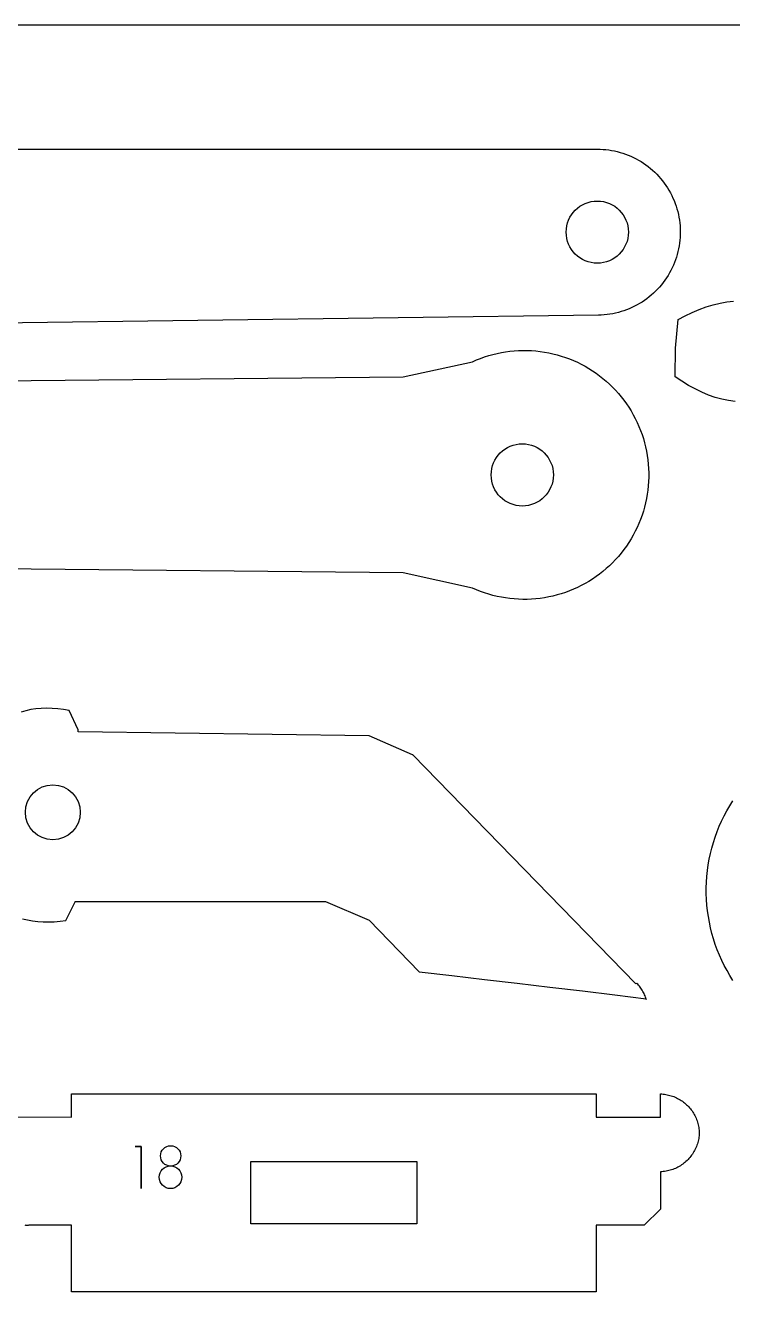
# Model space of a CAD drawing. Extents: x -24 to 6, y -20.7 to -0.7.
# Drawn here: x -12.36 to -8.95, y -6.82 to -0.71 of the extents above; entities that cross this region are included whole.
import ezdxf

# ---------------------------------------------------------------- set-up
doc = ezdxf.new("R2010")
doc.units = 0
doc.layers.add('LAYER_1', color=7, linetype='CONTINUOUS')

msp = doc.modelspace()

# ---------------------------------------------------------------- linework, layer by layer
at = {"layer": 'LAYER_1', "color": 250}
for p, q in [((6.0368, -0.7149), (-23.9632, -0.7149)), ((-16.9801, -1.3117), (-9.6056, -1.3117)), ((-9.6056, -1.3117), (-9.5917, -1.3119)), ((-9.5917, -1.3119), (-9.5778, -1.3127)), ((-9.5778, -1.3127), (-9.5639, -1.3139)), ((-9.5639, -1.3139), (-9.5501, -1.3156)), ((-9.5501, -1.3156), (-9.5364, -1.3177)), ((-9.5364, -1.3177), (-9.5228, -1.3204)), ((-9.5228, -1.3204), (-9.5092, -1.3235)), ((-9.5092, -1.3235), (-9.4958, -1.3271)), ((-9.4958, -1.3271), (-9.4825, -1.3311)), ((-9.4825, -1.3311), (-9.4693, -1.3356)), ((-9.4693, -1.3356), (-9.4563, -1.3406)), ((-9.4563, -1.3406), (-9.4435, -1.346)), ((-9.4435, -1.346), (-9.4309, -1.3518)), ((-9.4309, -1.3518), (-9.4185, -1.3581)), ((-9.4185, -1.3581), (-9.4063, -1.3648)), ((-9.4063, -1.3648), (-9.3944, -1.372)), ((-9.3944, -1.372), (-9.3827, -1.3795)), ((-9.3827, -1.3795), (-9.3713, -1.3875)), ((-9.3713, -1.3875), (-9.3602, -1.3958)), ((-9.3602, -1.3958), (-9.3494, -1.4045)), ((-9.3494, -1.4045), (-9.3388, -1.4136)), ((-9.3388, -1.4136), (-9.3286, -1.4231)), ((-9.3286, -1.4231), (-9.3188, -1.4329)), ((-9.3188, -1.4329), (-9.3093, -1.443)), ((-9.3093, -1.443), (-9.3001, -1.4535)), ((-9.3001, -1.4535), (-9.2913, -1.4642)), ((-9.2913, -1.4642), (-9.2829, -1.4753)), ((-9.2829, -1.4753), (-9.2749, -1.4867)), ((-9.2749, -1.4867), (-9.2673, -1.4983)), ((-9.2673, -1.4983), (-9.2601, -1.5102)), ((-9.2601, -1.5102), (-9.2533, -1.5223)), ((-9.2533, -1.5223), (-9.2469, -1.5347)), ((-9.2469, -1.5347), (-9.241, -1.5472)), ((-9.241, -1.5472), (-9.2355, -1.56)), ((-9.2355, -1.56), (-9.2304, -1.573)), ((-9.2304, -1.573), (-9.2258, -1.5861)), ((-9.2258, -1.5861), (-9.2217, -1.5994)), ((-9.2217, -1.5994), (-9.218, -1.6128)), ((-9.218, -1.6128), (-9.2148, -1.6263)), ((-9.2148, -1.6263), (-9.2121, -1.6399)), ((-9.2121, -1.6399), (-9.2098, -1.6536)), ((-9.2098, -1.6536), (-9.208, -1.6674)), ((-9.208, -1.6674), (-9.2067, -1.6813)), ((-9.2067, -1.6813), (-9.2059, -1.6952)), ((-9.2059, -1.6952), (-9.2056, -1.7091)), ((-9.2091, -1.7645), (-9.2112, -1.7783)), ((-9.2075, -1.7507), (-9.2091, -1.7645)), ((-9.2064, -1.7368), (-9.2075, -1.7507)), ((-9.2057, -1.723), (-9.2064, -1.7368)), ((-9.2056, -1.7091), (-9.2057, -1.723)), ((-9.2202, -1.819), (-9.2242, -1.8323)), ((-9.2167, -1.8055), (-9.2202, -1.819)), ((-9.2137, -1.7919), (-9.2167, -1.8055)), ((-9.2112, -1.7783), (-9.2137, -1.7919)), ((-9.2446, -1.884), (-9.2508, -1.8964)), ((-9.2388, -1.8713), (-9.2446, -1.884)), ((-9.2335, -1.8585), (-9.2388, -1.8713)), ((-9.2286, -1.8455), (-9.2335, -1.8585)), ((-9.2242, -1.8323), (-9.2286, -1.8455)), ((-9.2798, -1.9438), (-9.2881, -1.955)), ((-9.272, -1.9324), (-9.2798, -1.9438)), ((-9.2645, -1.9206), (-9.272, -1.9324)), ((-9.2574, -1.9086), (-9.2645, -1.9206)), ((-9.2508, -1.8964), (-9.2574, -1.9086)), ((-9.3349, -2.0062), (-9.3453, -2.0155)), ((-9.3249, -1.9966), (-9.3349, -2.0062)), ((-9.3151, -1.9867), (-9.3249, -1.9966)), ((-9.3058, -1.9765), (-9.3151, -1.9867)), ((-9.2967, -1.9659), (-9.3058, -1.9765)), ((-9.2881, -1.955), (-9.2967, -1.9659)), ((-9.4262, -2.0692), (-9.4387, -2.0752)), ((-9.4139, -2.0628), (-9.4262, -2.0692)), ((-9.4018, -2.0559), (-9.4139, -2.0628)), ((-9.39, -2.0486), (-9.4018, -2.0559)), ((-9.3784, -2.0409), (-9.39, -2.0486)), ((-9.3671, -2.0328), (-9.3784, -2.0409)), ((-9.3561, -2.0243), (-9.3671, -2.0328)), ((-9.3453, -2.0155), (-9.3561, -2.0243)), ((-9.1141, -2.0844), (-9.0805, -2.0722)), ((-9.0805, -2.0722), (-9.047, -2.062)), ((-9.047, -2.062), (-9.0137, -2.054)), ((-9.0137, -2.054), (-8.9809, -2.0482)), ((-8.9809, -2.0482), (-8.9485, -2.0449)), ((-9.6003, -2.1116), (-16.9742, -2.2086)), ((-9.5864, -2.1112), (-9.6003, -2.1116)), ((-9.5725, -2.1103), (-9.5864, -2.1112)), ((-9.5587, -2.1089), (-9.5725, -2.1103)), ((-9.5449, -2.1071), (-9.5587, -2.1089)), ((-9.5312, -2.1047), (-9.5449, -2.1071)), ((-9.5176, -2.1019), (-9.5312, -2.1047)), ((-9.5041, -2.0986), (-9.5176, -2.1019)), ((-9.4907, -2.0948), (-9.5041, -2.0986)), ((-9.4775, -2.0906), (-9.4907, -2.0948)), ((-9.4644, -2.0859), (-9.4775, -2.0906)), ((-9.4515, -2.0808), (-9.4644, -2.0859)), ((-9.4387, -2.0752), (-9.4515, -2.0808)), ((-9.2292, -2.2707), (-9.2155, -2.1327)), ((-9.2155, -2.1327), (-9.1817, -2.1147)), ((-9.1817, -2.1147), (-9.1479, -2.0986)), ((-9.1479, -2.0986), (-9.1141, -2.0844)), ((-10.1685, -2.3201), (-10.1489, -2.3131)), ((-10.1489, -2.3131), (-10.129, -2.3068)), ((-10.129, -2.3068), (-10.1089, -2.3012)), ((-10.1089, -2.3012), (-10.0886, -2.2963)), ((-10.0886, -2.2963), (-10.0682, -2.2921)), ((-10.0682, -2.2921), (-10.0476, -2.2886)), ((-10.0476, -2.2886), (-10.0269, -2.2858)), ((-10.0269, -2.2858), (-10.0061, -2.2837)), ((-10.0061, -2.2837), (-9.9853, -2.2824)), ((-9.9853, -2.2824), (-9.9645, -2.2818)), ((-9.9645, -2.2818), (-9.9436, -2.2819)), ((-9.9436, -2.2819), (-9.9227, -2.2827)), ((-9.9227, -2.2827), (-9.9019, -2.2843)), ((-9.9019, -2.2843), (-9.8812, -2.2866)), ((-9.8812, -2.2866), (-9.8605, -2.2896)), ((-9.8605, -2.2896), (-9.84, -2.2933)), ((-9.84, -2.2933), (-9.8196, -2.2978)), ((-9.8196, -2.2978), (-9.7994, -2.3029)), ((-9.7994, -2.3029), (-9.7793, -2.3088)), ((-9.7793, -2.3088), (-9.7595, -2.3153)), ((-9.7595, -2.3153), (-9.7399, -2.3225)), ((-9.2296, -2.4094), (-9.2292, -2.2707)), ((-10.5422, -2.4087), (-10.2071, -2.3362)), ((-10.2071, -2.3362), (-10.1879, -2.3278)), ((-10.1879, -2.3278), (-10.1685, -2.3201)), ((-9.7399, -2.3225), (-9.7206, -2.3304)), ((-9.7206, -2.3304), (-9.7016, -2.339)), ((-9.7016, -2.339), (-9.6829, -2.3482)), ((-9.6829, -2.3482), (-9.6645, -2.3581)), ((-9.6645, -2.3581), (-9.6464, -2.3686)), ((-9.6464, -2.3686), (-9.6288, -2.3797)), ((-9.6288, -2.3797), (-9.6115, -2.3914)), ((-17.9712, -2.4809), (-10.5422, -2.4087)), ((-9.6115, -2.3914), (-9.5947, -2.4038)), ((-9.5947, -2.4038), (-9.5783, -2.4167)), ((-9.5783, -2.4167), (-9.5623, -2.4301)), ((-9.5623, -2.4301), (-9.5468, -2.4441)), ((-9.1979, -2.4307), (-9.2296, -2.4094)), ((-9.1658, -2.4502), (-9.1979, -2.4307)), ((-9.5468, -2.4441), (-9.5319, -2.4587)), ((-9.5319, -2.4587), (-9.5174, -2.4737)), ((-9.5174, -2.4737), (-9.5035, -2.4893)), ((-9.5035, -2.4893), (-9.4901, -2.5053)), ((-9.1337, -2.4677), (-9.1658, -2.4502)), ((-9.1014, -2.4833), (-9.1337, -2.4677)), ((-9.0691, -2.4968), (-9.1014, -2.4833)), ((-9.0368, -2.5082), (-9.0691, -2.4968)), ((-9.4901, -2.5053), (-9.4773, -2.5218)), ((-9.4773, -2.5218), (-9.4651, -2.5387)), ((-9.4651, -2.5387), (-9.4534, -2.556)), ((-9.4534, -2.556), (-9.4424, -2.5737)), ((-9.0047, -2.5172), (-9.0368, -2.5082)), ((-8.9728, -2.5238), (-9.0047, -2.5172)), ((-8.9413, -2.5274), (-8.9728, -2.5238)), ((-9.4424, -2.5737), (-9.432, -2.5918)), ((-9.432, -2.5918), (-9.4223, -2.6103)), ((-9.4223, -2.6103), (-9.4131, -2.629)), ((-9.4131, -2.629), (-9.4047, -2.6481)), ((-9.4047, -2.6481), (-9.3969, -2.6675)), ((-9.3969, -2.6675), (-9.3898, -2.6871)), ((-9.3898, -2.6871), (-9.3833, -2.707)), ((-9.3833, -2.707), (-9.3776, -2.727)), ((-9.3776, -2.727), (-9.3726, -2.7473)), ((-9.3726, -2.7473), (-9.3683, -2.7677)), ((-9.3683, -2.7677), (-9.3647, -2.7883)), ((-9.3647, -2.7883), (-9.3618, -2.8089)), ((-9.3618, -2.8089), (-9.3596, -2.8297)), ((-9.3596, -2.8297), (-9.3581, -2.8505)), ((-9.3581, -2.8505), (-9.3574, -2.8714)), ((-9.3581, -2.9131), (-9.3596, -2.9339)), ((-9.3574, -2.8922), (-9.3581, -2.9131)), ((-9.3574, -2.8714), (-9.3574, -2.8922)), ((-9.3647, -2.9753), (-9.3683, -2.9959)), ((-9.3618, -2.9547), (-9.3647, -2.9753)), ((-9.3596, -2.9339), (-9.3618, -2.9547)), ((-9.3776, -3.0366), (-9.3834, -3.0566)), ((-9.3726, -3.0163), (-9.3776, -3.0366)), ((-9.3683, -2.9959), (-9.3726, -3.0163)), ((-9.3969, -3.0961), (-9.4047, -3.1155)), ((-9.3898, -3.0765), (-9.3969, -3.0961)), ((-9.3834, -3.0566), (-9.3898, -3.0765)), ((-9.4321, -3.1718), (-9.4425, -3.1899)), ((-9.4223, -3.1533), (-9.4321, -3.1718)), ((-9.4132, -3.1345), (-9.4223, -3.1533)), ((-9.4047, -3.1155), (-9.4132, -3.1345)), ((-9.4651, -3.2249), (-9.4774, -3.2418)), ((-9.4535, -3.2076), (-9.4651, -3.2249)), ((-9.4425, -3.1899), (-9.4535, -3.2076)), ((-10.5423, -3.3546), (-17.9713, -3.2809)), ((-9.5175, -3.2898), (-9.5319, -3.3049)), ((-9.5036, -3.2743), (-9.5175, -3.2898)), ((-9.4902, -3.2583), (-9.5036, -3.2743)), ((-9.4774, -3.2418), (-9.4902, -3.2583)), ((-10.2072, -3.4273), (-10.5423, -3.3546)), ((-9.5783, -3.3469), (-9.5947, -3.3598)), ((-9.5624, -3.3334), (-9.5783, -3.3469)), ((-9.5469, -3.3194), (-9.5624, -3.3334)), ((-9.5319, -3.3049), (-9.5469, -3.3194)), ((-9.6829, -3.4153), (-9.7017, -3.4246)), ((-9.6646, -3.4055), (-9.6829, -3.4153)), ((-9.6465, -3.395), (-9.6646, -3.4055)), ((-9.6289, -3.3839), (-9.6465, -3.395)), ((-9.6116, -3.3721), (-9.6289, -3.3839)), ((-9.5947, -3.3598), (-9.6116, -3.3721)), ((-10.188, -3.4356), (-10.2072, -3.4273)), ((-10.1686, -3.4433), (-10.188, -3.4356)), ((-10.149, -3.4503), (-10.1686, -3.4433)), ((-10.1291, -3.4566), (-10.149, -3.4503)), ((-10.109, -3.4623), (-10.1291, -3.4566)), ((-10.0887, -3.4672), (-10.109, -3.4623)), ((-10.0683, -3.4714), (-10.0887, -3.4672)), ((-10.0477, -3.4749), (-10.0683, -3.4714)), ((-10.027, -3.4777), (-10.0477, -3.4749)), ((-10.0062, -3.4798), (-10.027, -3.4777)), ((-9.8813, -3.4769), (-9.902, -3.4792)), ((-9.8606, -3.4739), (-9.8813, -3.4769)), ((-9.8401, -3.4702), (-9.8606, -3.4739)), ((-9.8197, -3.4658), (-9.8401, -3.4702)), ((-9.7995, -3.4606), (-9.8197, -3.4658)), ((-9.7794, -3.4548), (-9.7995, -3.4606)), ((-9.7596, -3.4482), (-9.7794, -3.4548)), ((-9.74, -3.441), (-9.7596, -3.4482)), ((-9.7207, -3.4331), (-9.74, -3.441)), ((-9.7017, -3.4246), (-9.7207, -3.4331)), ((-9.9854, -3.4811), (-10.0062, -3.4798)), ((-9.9645, -3.4817), (-9.9854, -3.4811)), ((-9.9437, -3.4816), (-9.9645, -3.4817)), ((-9.9228, -3.4808), (-9.9437, -3.4816)), ((-9.902, -3.4792), (-9.9228, -3.4808)), ((-12.3613, -4.0186), (-12.3838, -4.0259)), ((-12.3377, -4.0132), (-12.3613, -4.0186)), ((-12.3131, -4.0095), (-12.3377, -4.0132)), ((-12.2877, -4.0072), (-12.3131, -4.0095)), ((-12.2616, -4.0064), (-12.2877, -4.0072)), ((-12.235, -4.0069), (-12.2616, -4.0064)), ((-12.2077, -4.0089), (-12.235, -4.0069)), ((-12.18, -4.0122), (-12.2077, -4.0089)), ((-12.1518, -4.0168), (-12.18, -4.0122)), ((-12.1092, -4.111), (-12.1518, -4.0168)), ((-12.1092, -4.1207), (-12.1092, -4.111)), ((-10.7065, -4.1389), (-12.1092, -4.1207)), ((-10.496, -4.2306), (-10.7065, -4.1389)), ((-10.4957, -4.2308), (-10.496, -4.2306)), ((-9.4195, -5.3342), (-10.4957, -4.2308)), ((-8.9672, -4.4767), (-8.9526, -4.4532)), ((-8.994, -4.5253), (-8.981, -4.5008)), ((-8.981, -4.5008), (-8.9672, -4.4767)), ((-9.0277, -4.6013), (-9.0174, -4.5756)), ((-9.0174, -4.5756), (-9.0061, -4.5502)), ((-9.0061, -4.5502), (-8.994, -4.5253)), ((-9.0457, -4.6537), (-9.0371, -4.6274)), ((-9.0371, -4.6274), (-9.0277, -4.6013)), ((-9.0599, -4.7073), (-9.0533, -4.6804)), ((-9.0533, -4.6804), (-9.0457, -4.6537)), ((-9.0704, -4.7618), (-9.0657, -4.7344)), ((-9.0657, -4.7344), (-9.0599, -4.7073)), ((-9.079, -4.8445), (-9.0771, -4.8168)), ((-9.0771, -4.8168), (-9.0743, -4.7892)), ((-9.0743, -4.7892), (-9.0704, -4.7618)), ((-9.08, -4.8722), (-9.079, -4.8445)), ((-9.0799, -4.8999), (-9.08, -4.8722)), ((-12.1678, -5.0292), (-12.1222, -4.9364)), ((-12.1222, -4.9364), (-12.1222, -4.9377)), ((-12.1222, -4.9377), (-11.9763, -4.9377)), ((-11.9763, -4.9377), (-11.8303, -4.9377)), ((-11.8303, -4.9377), (-11.6844, -4.9377)), ((-11.6844, -4.9377), (-11.2085, -4.9377)), ((-11.2085, -4.9377), (-11.0626, -4.9377)), ((-11.0626, -4.9377), (-10.9167, -4.9377)), ((-10.9167, -4.9377), (-10.7056, -5.0282)), ((-9.0789, -4.9276), (-9.0799, -4.8999)), ((-9.077, -4.9553), (-9.0789, -4.9276)), ((-9.074, -4.9828), (-9.077, -4.9553)), ((-9.0702, -5.0103), (-9.074, -4.9828)), ((-12.3771, -5.0208), (-12.3536, -5.0269)), ((-12.3536, -5.0269), (-12.3292, -5.0315)), ((-12.3292, -5.0315), (-12.3039, -5.0345)), ((-12.3039, -5.0345), (-12.2778, -5.0362)), ((-12.2778, -5.0362), (-12.2511, -5.0364)), ((-12.2511, -5.0364), (-12.2239, -5.0354)), ((-12.2239, -5.0354), (-12.196, -5.0329)), ((-12.196, -5.0329), (-12.1678, -5.0292)), ((-10.7056, -5.0282), (-10.4639, -5.2761)), ((-9.0653, -5.0376), (-9.0702, -5.0103)), ((-9.0595, -5.0647), (-9.0653, -5.0376)), ((-9.0528, -5.0916), (-9.0595, -5.0647)), ((-9.0451, -5.1183), (-9.0528, -5.0916)), ((-9.0366, -5.1446), (-9.0451, -5.1183)), ((-9.027, -5.1707), (-9.0366, -5.1446)), ((-9.0166, -5.1964), (-9.027, -5.1707)), ((-9.0054, -5.2217), (-9.0166, -5.1964)), ((-8.9932, -5.2466), (-9.0054, -5.2217)), ((-8.9802, -5.2711), (-8.9932, -5.2466)), ((-10.4639, -5.2761), (-10.3066, -5.2946)), ((-10.3066, -5.2946), (-10.1493, -5.3131)), ((-8.9663, -5.2951), (-8.9802, -5.2711)), ((-8.9516, -5.3186), (-8.9663, -5.2951)), ((-10.1493, -5.3131), (-9.9921, -5.3316)), ((-9.9921, -5.3316), (-9.8348, -5.3501)), ((-9.8348, -5.3501), (-9.6776, -5.3686)), ((-9.6776, -5.3686), (-9.5203, -5.3871)), ((-9.4148, -5.3328), (-9.4195, -5.3342)), ((-9.4107, -5.3371), (-9.4148, -5.3328)), ((-9.4067, -5.3416), (-9.4107, -5.3371)), ((-9.4028, -5.3463), (-9.4067, -5.3416)), ((-9.3991, -5.351), (-9.4028, -5.3463)), ((-9.3955, -5.3559), (-9.3991, -5.351)), ((-9.3922, -5.3609), (-9.3955, -5.3559)), ((-9.389, -5.366), (-9.3922, -5.3609)), ((-9.3859, -5.3712), (-9.389, -5.366)), ((-9.5203, -5.3871), (-9.3699, -5.4074)), ((-9.3831, -5.3765), (-9.3859, -5.3712)), ((-9.3804, -5.3819), (-9.3831, -5.3765)), ((-9.3779, -5.3874), (-9.3804, -5.3819)), ((-9.3756, -5.393), (-9.3779, -5.3874)), ((-9.3735, -5.3986), (-9.3756, -5.393)), ((-9.3716, -5.4043), (-9.3735, -5.3986)), ((-9.3699, -5.4101), (-9.3716, -5.4043)), ((-9.3699, -5.4074), (-9.3699, -5.4101)), ((-12.1413, -5.9774), (-12.1413, -5.8647)), ((-12.1413, -5.8647), (-9.6113, -5.8647)), ((-9.6113, -5.8647), (-9.6113, -5.9774)), ((-9.3013, -5.9774), (-9.3012, -5.8653)), ((-9.3012, -5.8653), (-9.2946, -5.8656)), ((-9.2946, -5.8656), (-9.288, -5.8662)), ((-9.288, -5.8662), (-9.2814, -5.8669)), ((-9.2814, -5.8669), (-9.2748, -5.8679)), ((-9.2748, -5.8679), (-9.2683, -5.8692)), ((-9.2683, -5.8692), (-9.2618, -5.8706)), ((-9.2618, -5.8706), (-9.2554, -5.8723)), ((-9.2554, -5.8723), (-9.249, -5.8741)), ((-9.249, -5.8741), (-9.2427, -5.8762)), ((-9.2427, -5.8762), (-9.2364, -5.8785)), ((-9.2364, -5.8785), (-9.2303, -5.8811)), ((-9.2303, -5.8811), (-9.2242, -5.8838)), ((-9.2242, -5.8838), (-9.2183, -5.8868)), ((-9.2183, -5.8868), (-9.2124, -5.8899)), ((-9.2124, -5.8899), (-9.2067, -5.8933)), ((-9.2067, -5.8933), (-9.2011, -5.8968)), ((-9.2011, -5.8968), (-9.1956, -5.9005)), ((-9.1956, -5.9005), (-9.1902, -5.9045)), ((-9.1902, -5.9045), (-9.185, -5.9086)), ((-9.185, -5.9086), (-9.1799, -5.9128)), ((-9.1799, -5.9128), (-9.175, -5.9173)), ((-9.175, -5.9173), (-9.1702, -5.9219)), ((-12.4509, -5.9763), (-12.1413, -5.9774)), ((-9.6113, -5.9774), (-9.3013, -5.9774)), ((-9.1702, -5.9219), (-9.1656, -5.9267)), ((-9.1656, -5.9267), (-9.1611, -5.9316)), ((-9.1611, -5.9316), (-9.1568, -5.9367)), ((-9.1568, -5.9367), (-9.1527, -5.942)), ((-9.1527, -5.942), (-9.1488, -5.9473)), ((-9.1488, -5.9473), (-9.1451, -5.9528)), ((-9.1451, -5.9528), (-9.1416, -5.9585)), ((-9.1416, -5.9585), (-9.1382, -5.9642)), ((-9.1382, -5.9642), (-9.1351, -5.9701)), ((-9.1351, -5.9701), (-9.1321, -5.976)), ((-9.1321, -5.976), (-9.1294, -5.9821)), ((-9.1294, -5.9821), (-9.1269, -5.9882)), ((-9.1269, -5.9882), (-9.1246, -5.9945)), ((-9.1246, -5.9945), (-9.1225, -6.0008)), ((-9.1225, -6.0008), (-9.1206, -6.0071)), ((-9.1206, -6.0071), (-9.1189, -6.0136)), ((-9.1189, -6.0136), (-9.1175, -6.0201)), ((-9.1175, -6.0201), (-9.1163, -6.0266)), ((-9.1163, -6.0266), (-9.1153, -6.0332)), ((-9.1153, -6.0332), (-9.1146, -6.0398)), ((-9.1146, -6.0398), (-9.114, -6.0464)), ((-9.1212, -6.0999), (-9.1232, -6.1064)), ((-9.1194, -6.0933), (-9.1212, -6.0999)), ((-9.1179, -6.0867), (-9.1194, -6.0933)), ((-9.1166, -6.08), (-9.1179, -6.0867)), ((-9.1155, -6.0733), (-9.1166, -6.08)), ((-9.1147, -6.0666), (-9.1155, -6.0733)), ((-9.1141, -6.0598), (-9.1147, -6.0666)), ((-9.1137, -6.053), (-9.1141, -6.0598)), ((-9.114, -6.0464), (-9.1137, -6.053)), ((-11.8054, -6.1184), (-11.8345, -6.1184)), ((-11.8345, -6.1184), (-11.8345, -6.1184)), ((-11.8345, -6.1184), (-11.8345, -6.1184)), ((-11.8345, -6.1184), (-11.8054, -6.1184)), ((-11.8054, -6.1184), (-11.8054, -6.3216)), ((-11.8054, -6.3216), (-11.8054, -6.1184)), ((-9.1508, -6.1606), (-9.1549, -6.166)), ((-9.1469, -6.155), (-9.1508, -6.1606)), ((-9.1432, -6.1493), (-9.1469, -6.155)), ((-9.1397, -6.1435), (-9.1432, -6.1493)), ((-9.1364, -6.1376), (-9.1397, -6.1435)), ((-9.1333, -6.1315), (-9.1364, -6.1376)), ((-9.1305, -6.1254), (-9.1333, -6.1315)), ((-9.1278, -6.1191), (-9.1305, -6.1254)), ((-9.1254, -6.1128), (-9.1278, -6.1191)), ((-9.1232, -6.1064), (-9.1254, -6.1128)), ((-11.2763, -6.4916), (-11.2763, -6.1916)), ((-11.2763, -6.1916), (-10.4763, -6.1916)), ((-10.4763, -6.1916), (-10.4763, -6.4916)), ((-9.229, -6.224), (-9.2352, -6.2266)), ((-9.2228, -6.2211), (-9.229, -6.224)), ((-9.2168, -6.218), (-9.2228, -6.2211)), ((-9.2108, -6.2147), (-9.2168, -6.218)), ((-9.205, -6.2112), (-9.2108, -6.2147)), ((-9.1993, -6.2075), (-9.205, -6.2112)), ((-9.1938, -6.2036), (-9.1993, -6.2075)), ((-9.1884, -6.1995), (-9.1938, -6.2036)), ((-9.1831, -6.1952), (-9.1884, -6.1995)), ((-9.178, -6.1908), (-9.1831, -6.1952)), ((-9.173, -6.1862), (-9.178, -6.1908)), ((-9.1682, -6.1814), (-9.173, -6.1862)), ((-9.1636, -6.1764), (-9.1682, -6.1814)), ((-9.1591, -6.1713), (-9.1636, -6.1764)), ((-9.1549, -6.166), (-9.1591, -6.1713)), ((-9.2945, -6.2404), (-9.3013, -6.2408)), ((-9.3013, -6.2408), (-9.3013, -6.4207)), ((-9.2877, -6.2398), (-9.2945, -6.2404)), ((-9.281, -6.239), (-9.2877, -6.2398)), ((-9.2743, -6.2379), (-9.281, -6.239)), ((-9.2676, -6.2366), (-9.2743, -6.2379)), ((-9.261, -6.2351), (-9.2676, -6.2366)), ((-9.2545, -6.2333), (-9.261, -6.2351)), ((-9.248, -6.2313), (-9.2545, -6.2333)), ((-9.2416, -6.2291), (-9.248, -6.2313)), ((-9.2352, -6.2266), (-9.2416, -6.2291)), ((-11.8054, -6.3216), (-11.8054, -6.3216)), ((-11.8054, -6.3216), (-11.8054, -6.3216)), ((-9.3013, -6.4207), (-9.3803, -6.4979)), ((-12.3607, -6.4989), (-12.364, -6.4986)), ((-12.3574, -6.499), (-12.3607, -6.4989)), ((-12.3541, -6.499), (-12.3574, -6.499)), ((-12.3508, -6.4989), (-12.3541, -6.499)), ((-12.3476, -6.4987), (-12.3508, -6.4989)), ((-12.3443, -6.4983), (-12.3476, -6.4987)), ((-12.341, -6.4979), (-12.3443, -6.4983)), ((-12.1413, -6.4979), (-12.341, -6.4979)), ((-12.1413, -6.8185), (-12.1413, -6.4979)), ((-10.4763, -6.4916), (-11.2763, -6.4916)), ((-9.6113, -6.4979), (-9.6113, -6.8185)), ((-9.3803, -6.4979), (-9.6113, -6.4979)), ((-9.6113, -6.8185), (-12.1413, -6.8185))]:
    msp.add_line(p, q, dxfattribs=at)
for centre, radius in [((-9.6056, -1.7117), 0.15), ((-9.9673, -2.8817), 0.15), ((-12.2311, -4.508), 0.1325), ((-11.6629, -6.1642), 0.049), ((-11.6629, -6.1642), 0.049), ((-11.6638, -6.267), 0.0546), ((-11.6638, -6.267), 0.0546)]:
    msp.add_circle(centre, radius, dxfattribs=at)

doc.saveas('drawing.dxf')
